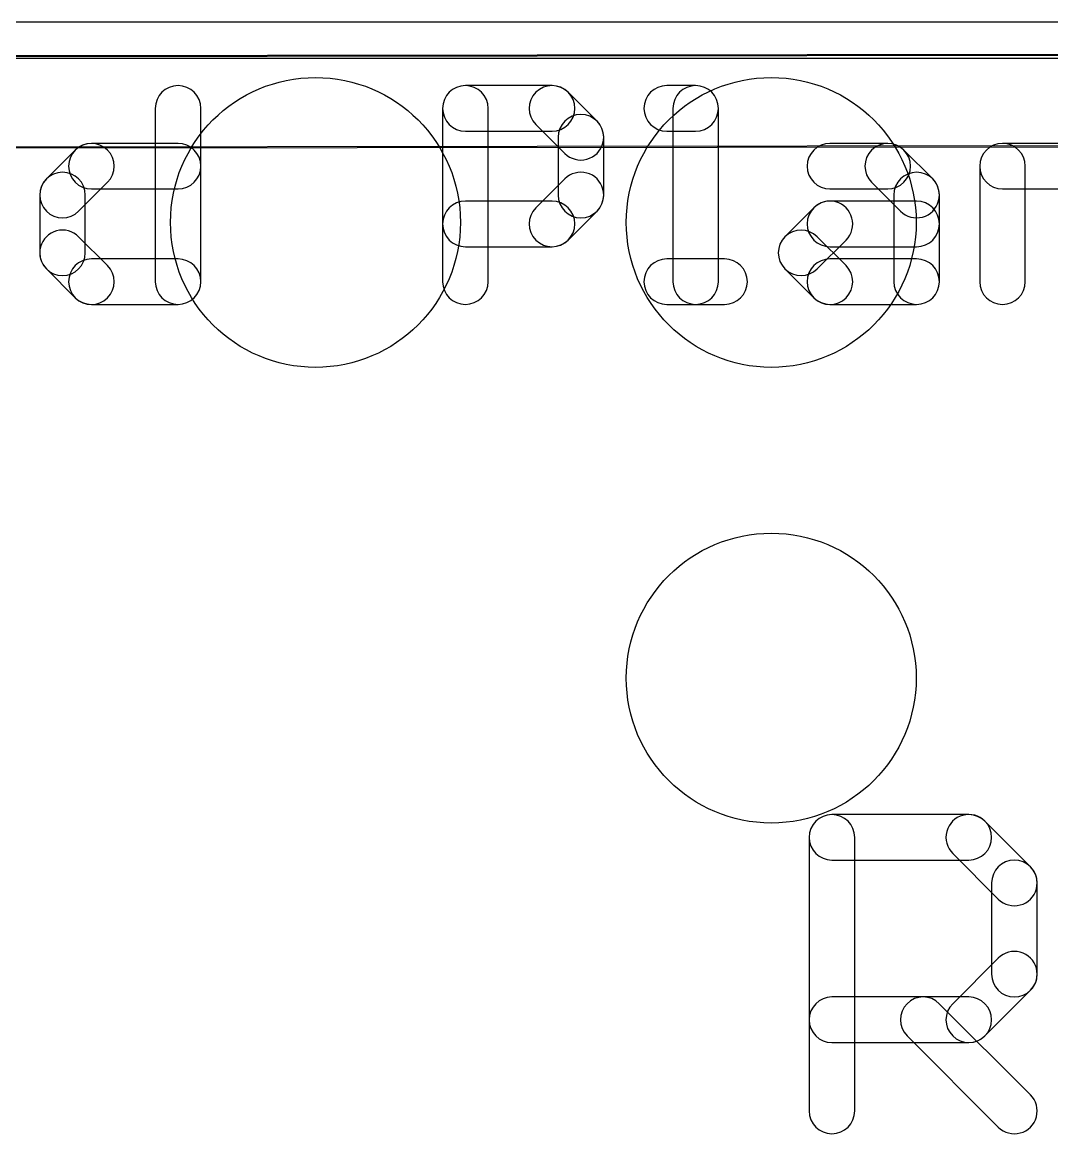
# Model space of a CAD drawing. Extents: x -21 to 88, y -12 to 76.
# Drawn here: x 35.673 to 38.542, y 30.297 to 33.395 of the extents above; entities that cross this region are included whole.
import ezdxf

# ---------------------------------------------------------------- set-up
doc = ezdxf.new("R2010")
doc.units = 0
for name, color, linetype in [('1', 22, 'CONTINUOUS'), ('16', 175, 'CONTINUOUS'), ('18', 82, 'CONTINUOUS'), ('21', 253, 'CONTINUOUS'), ('51', 253, 'CONTINUOUS')]:
    doc.layers.add(name, color=color, linetype=linetype)

# ---------------------------------------------------------------- blocks, each defined once
blk = doc.blocks.new('ROUNDV')
blk.add_circle((0, 0), 0.5)

msp = doc.modelspace()

# ---------------------------------------------------------------- linework, layer by layer
at = {"layer": '1'}
msp.add_lwpolyline([(57.1999, 33.327), (-6.8001, 33.252, 1), (-6.7999, 32.998), (57.2001, 33.073, 1)], format="xyb", close=True, dxfattribs=at)
at = {"layer": '16'}
msp.add_lwpolyline([(-6.7999, 32.998), (84.0001, 33.098, 1), (83.9999, 33.352), (-6.8001, 33.252, 1)], format="xyb", close=True, dxfattribs=at)
at = {"layer": '21'}
for points in [[(37.9926, 30.3605), (37.9926, 31.1232, 1), (37.8656, 31.1232), (37.8656, 30.3605, 1)], [(37.9291, 31.0597), (38.3105, 31.0597, 1), (38.3105, 31.1867), (37.9291, 31.1867, 1)], [(38.2656, 31.0782), (38.3927, 30.9511, 1), (38.4825, 31.0409), (38.3554, 31.1681, 1)], [(38.3741, 30.996), (38.3741, 30.7418, 1), (38.5011, 30.7418), (38.5011, 30.996, 1)], [(38.3927, 30.7867), (38.2656, 30.6596, 1), (38.3554, 30.5698), (38.4825, 30.6969, 1)], [(38.3105, 30.6782), (37.9291, 30.6782, 1), (37.9291, 30.5512), (38.3105, 30.5512, 1)], [(38.1384, 30.5698), (38.3927, 30.3156, 1), (38.4825, 30.4054), (38.2282, 30.6596, 1)]]:
    msp.add_lwpolyline(points, format="xyb", close=True, dxfattribs=at)
at = {"layer": '51'}
for points in [[(41.906, 33.395), (31.586, 33.395, 1), (31.586, 33.295), (41.906, 33.295, 1)], [(36.0435, 33.1549), (36.0435, 32.6719, 1), (36.1705, 32.6719), (36.1705, 33.1549, 1)], [(36.9711, 32.6719), (36.9711, 33.1549, 1), (36.8441, 33.1549), (36.8441, 32.6719, 1)], [(36.9076, 33.0914), (37.1491, 33.0914, 1), (37.1491, 33.2184), (36.9076, 33.2184, 1)], [(37.1042, 33.11), (37.1847, 33.0295, 1), (37.2745, 33.1193), (37.194, 33.1998, 1)], [(37.4689, 33.0914), (37.5494, 33.0914, 1), (37.5494, 33.2184), (37.4689, 33.2184, 1)], [(37.4859, 33.1549), (37.4859, 32.6719, 1), (37.6129, 32.6719), (37.6129, 33.1549, 1)], [(37.1661, 33.0744), (37.1661, 32.9134, 1), (37.2931, 32.9134), (37.2931, 33.0744, 1)], [(35.8299, 32.8685), (35.9104, 32.949, 1), (35.8206, 33.0388), (35.7401, 32.9583, 1)], [(35.8655, 32.9304), (36.107, 32.9304, 1), (36.107, 33.0574), (35.8655, 33.0574, 1)], [(37.9236, 32.9304), (38.0846, 32.9304, 1), (38.0846, 33.0574), (37.9236, 33.0574, 1)], [(38.0397, 32.949), (38.1202, 32.8685, 1), (38.21, 32.9583), (38.1295, 33.0388, 1)], [(38.4679, 32.6719), (38.4679, 32.9939, 1), (38.3409, 32.9939), (38.3409, 32.6719, 1)], [(38.4044, 32.9304), (38.6459, 32.9304, 1), (38.6459, 33.0574), (38.4044, 33.0574, 1)], [(35.8485, 32.7524), (35.8485, 32.9134, 1), (35.7215, 32.9134), (35.7215, 32.7524, 1)], [(37.1847, 32.9583), (37.1042, 32.8778, 1), (37.194, 32.788), (37.2745, 32.8685, 1)], [(38.1016, 32.9134), (38.1016, 32.6719, 1), (38.2286, 32.6719), (38.2286, 32.9134, 1)], [(37.1491, 32.8964), (36.9076, 32.8964, 1), (36.9076, 32.7694), (37.1491, 32.7694, 1)], [(37.888, 32.7075), (37.9685, 32.788, 1), (37.8787, 32.8778), (37.7982, 32.7973, 1)], [(37.9236, 32.7694), (38.1651, 32.7694, 1), (38.1651, 32.8964), (37.9236, 32.8964, 1)], [(35.9104, 32.7168), (35.8299, 32.7973, 1), (35.7401, 32.7075), (35.8206, 32.627, 1)], [(37.9685, 32.7168), (37.888, 32.7973, 1), (37.7982, 32.7075), (37.8787, 32.627, 1)], [(36.107, 32.7354), (35.8655, 32.7354, 1), (35.8655, 32.6084), (36.107, 32.6084, 1)], [(37.4689, 32.6084), (37.6299, 32.6084, 1), (37.6299, 32.7354), (37.4689, 32.7354, 1)], [(38.1651, 32.7354), (37.9236, 32.7354, 1), (37.9236, 32.6084), (38.1651, 32.6084, 1)]]:
    msp.add_lwpolyline(points, format="xyb", close=True, dxfattribs=at)

# ---------------------------------------------------------------- block references
at = {"layer": '18', "xscale": 0.808, "yscale": 0.808}
for p in [(36.49, 32.837), (36.49, 32.837), (36.49, 32.837), (36.49, 32.837), (37.76, 32.837), (37.76, 32.837), (37.76, 32.837), (37.76, 32.837), (37.76, 31.567), (37.76, 31.567), (37.76, 31.567), (37.76, 31.567)]:
    msp.add_blockref('ROUNDV', p, dxfattribs=at)

doc.saveas('drawing.dxf')
